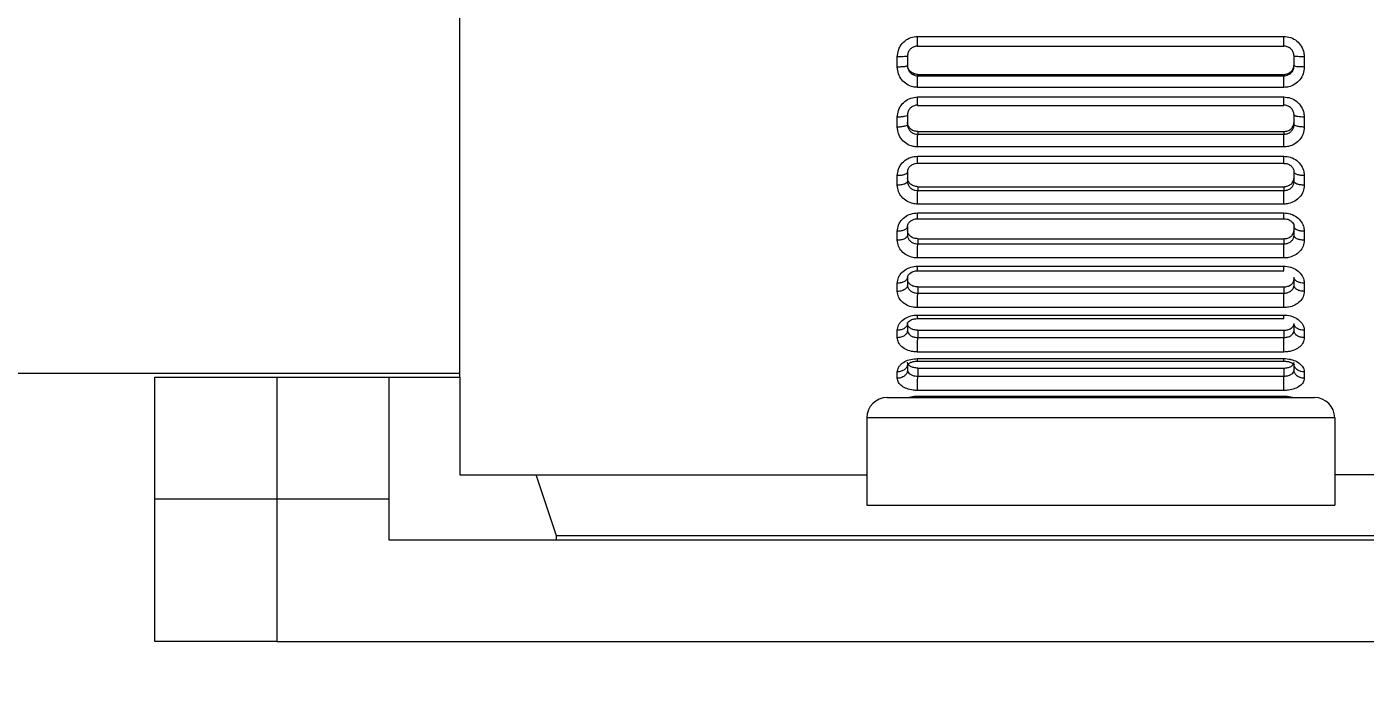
# Model space of a CAD drawing. Header units: inches. Extents: x 0 to 62.3, y -13.8 to 22.4.
# Drawn here: x 4.071 to 6.636, y 6.536 to 7.827 of the extents above; entities that cross this region are included whole.
import ezdxf

# ---------------------------------------------------------------- set-up
doc = ezdxf.new("R2010")
doc.units = ezdxf.units.IN
doc.header["$MEASUREMENT"] = 0
doc.layers.add('Dim', color=1, linetype='Continuous')
doc.styles.get("Standard").update_dxf_attribs({"font": 'Arial.ttf'})
doc.dimstyles.new('Big 1IN', dxfattribs={"dimtxt": 1, "dimasz": 1, "dimexe": 0.18, "dimexo": 0.0625, "dimgap": 0.09, "dimtad": 0, "dimtih": 1, "dimtoh": 1, "dimdec": 5, "dimzin": 0, "dimdsep": 46, "dimlunit": 4, "dimtxsty": 'Standard', "dimcen": 0.5, "dimadec": 0, "dimazin": 0, "dimtfac": 1, "dimtdec": 5, "dimtofl": 0, "dimtmove": 0, "dimatfit": 3, "dimfxl": 1, "dimtolj": 1, "dimtzin": 0, "dimarcsym": 0})

# ---------------------------------------------------------------- blocks, each defined once
blk = doc.blocks.new('*D28')
at = {"layer": 'Defpoints', "color": 0, "transparency": 16777216}
for p in [(0.0438, 7.6292), (47.4086, 7.6292), (47.4086, 4.426)]:
    blk.add_point(p, dxfattribs=at)
at = {"layer": 'Dim', "color": 0, "lineweight": -2, "transparency": 16777216}
for p, q in [((0.0438, 7.5667), (0.0438, 4.246)), ((47.4086, 7.5667), (47.4086, 4.246)), ((1.0438, 4.426), (19.4616, 4.426)), ((46.4086, 4.426), (27.9908, 4.426))]:
    blk.add_line(p, q, dxfattribs=at)
at = {"layer": 'Dim', "color": 0, "transparency": 16777216}
for points in [[(1.0438, 4.5927), (1.0438, 4.2594), (0.0438, 4.426)], [(46.4086, 4.5927), (46.4086, 4.2594), (47.4086, 4.426)]]:
    blk.add_solid(points, dxfattribs=at)
at = {"layer": 'Dim', "color": 0, "transparency": 16777216, "char_height": 1, "attachment_point": 5}
for s, insert in [('\\A1;3\'-11{\\H1x;\\S3/8;}"', (23.7262, 5.6991)), ('\\A1;[1203.06 mm]', (23.7262, 3.6996))]:
    blk.add_mtext(s, dxfattribs=dict(at, insert=insert))

msp = doc.modelspace()

# ---------------------------------------------------------------- linework, layer by layer
at = {"color": 7, "linetype": 'Continuous', "lineweight": 15}
for p, q in [((4.901058, 7.155504), (4.901058, 7.845517)), ((5.778103, 7.808717), (6.479901, 7.808717)), ((5.778005, 7.790043), (6.479999, 7.790043)), ((5.739209, 7.74991), (5.739209, 7.769374)), ((5.758701, 7.771066), (5.758701, 7.752099)), ((6.499393, 7.752099), (6.499393, 7.771066)), ((6.518885, 7.769491), (6.518885, 7.749976)), ((5.778193, 7.735732), (5.778193, 7.733208)), ((5.778193, 7.735732), (6.479901, 7.735732)), ((5.778193, 7.733208), (6.479901, 7.733208)), ((6.479901, 7.735732), (6.479901, 7.733208)), ((6.480027, 7.710892), (5.778067, 7.710892)), ((5.778005, 7.676449), (6.479999, 7.676449)), ((5.778103, 7.692542), (6.479901, 7.692542)), ((5.739209, 7.634848), (5.739209, 7.653885)), ((5.758701, 7.658143), (5.758701, 7.639593)), ((6.499393, 7.639593), (6.499393, 7.658143)), ((6.518885, 7.654), (6.518885, 7.634913)), ((5.778193, 7.626243), (5.778193, 7.621202)), ((5.778193, 7.626243), (6.479901, 7.626243)), ((5.778193, 7.621202), (6.479901, 7.621202)), ((6.479901, 7.626243), (6.479901, 7.621202)), ((6.480027, 7.596863), (5.778067, 7.596863)), ((5.778103, 7.579081), (6.479901, 7.579081)), ((5.739209, 7.523526), (5.739209, 7.541798)), ((5.758701, 7.548547), (5.758701, 7.530742)), ((5.778005, 7.56551), (6.479999, 7.56551)), ((6.499393, 7.530742), (6.499393, 7.548547)), ((6.518885, 7.541908), (6.518885, 7.523588)), ((5.778193, 7.520648), (5.778193, 7.513178)), ((5.778193, 7.520648), (6.479901, 7.520648)), ((6.479901, 7.520648), (6.479901, 7.513178)), ((5.778193, 7.513178), (6.479901, 7.513178)), ((6.480027, 7.487249), (5.778067, 7.487249)), ((5.778103, 7.470351), (6.479901, 7.470351)), ((5.758701, 7.444222), (5.758701, 7.427479)), ((5.778005, 7.459196), (6.479999, 7.459196)), ((6.499393, 7.427479), (6.499393, 7.444222)), ((5.739209, 7.41792), (5.739209, 7.435102)), ((5.778193, 7.420819), (5.778193, 7.411054)), ((5.778193, 7.420819), (6.479901, 7.420819)), ((6.479901, 7.420819), (6.479901, 7.411054)), ((6.518885, 7.435206), (6.518885, 7.417978)), ((5.778193, 7.411054), (6.479901, 7.411054)), ((6.480027, 7.383994), (5.778067, 7.383994)), ((5.778103, 7.36828), (6.479901, 7.36828)), ((5.739209, 7.319904), (5.739209, 7.335691)), ((5.758701, 7.347021), (5.758701, 7.331636)), ((5.778005, 7.359393), (6.479999, 7.359393)), ((6.499393, 7.331636), (6.499393, 7.347021)), ((6.518885, 7.335787), (6.518885, 7.319957)), ((5.778193, 7.328529), (6.479901, 7.328529)), ((5.778193, 7.328529), (5.778193, 7.316642)), ((5.778193, 7.316642), (6.479901, 7.316642)), ((6.479901, 7.328529), (6.479901, 7.316642)), ((6.480027, 7.288932), (5.778067, 7.288932)), ((5.758701, 7.258668), (5.758701, 7.244916)), ((5.778005, 7.267874), (6.479999, 7.267874)), ((5.778103, 7.27468), (6.479901, 7.27468)), ((6.499393, 7.244916), (6.499393, 7.258668)), ((5.739209, 7.231219), (5.739209, 7.245331)), ((5.778193, 7.245416), (6.479901, 7.245416)), ((5.778193, 7.245416), (5.778193, 7.231619)), ((6.479901, 7.245416), (6.479901, 7.231619)), ((6.518885, 7.245417), (6.518885, 7.231266)), ((5.778193, 7.231619), (6.479901, 7.231619)), ((5.778005, 7.186262), (6.479999, 7.186262)), ((6.480027, 7.20375), (5.778067, 7.20375)), ((5.778103, 7.191214), (6.479901, 7.191214)), ((2.197478, 7.1633), (4.901058, 7.1633)), ((5.739209, 7.153438), (5.739209, 7.165625)), ((5.758701, 7.180734), (5.758701, 7.168857)), ((5.778193, 7.172956), (6.479901, 7.172956)), ((5.778193, 7.172956), (5.778193, 7.157493)), ((5.778193, 7.157493), (6.479901, 7.157493)), ((6.479901, 7.172956), (6.479901, 7.157493)), ((6.499393, 7.168857), (6.499393, 7.180734)), ((6.518885, 7.165699), (6.518885, 7.153479)), ((4.316301, 7.15532), (4.550204, 7.15532)), ((4.316301, 6.921601), (4.316301, 7.15532)), ((4.472237, 7.155504), (4.901058, 7.155504)), ((4.472237, 7.155504), (4.472237, 7.15532)), ((4.550204, 7.15532), (4.550204, 6.921601)), ((4.550204, 7.15532), (4.764615, 7.15532)), ((4.764615, 7.15532), (4.764615, 6.921601)), ((4.901058, 7.155504), (4.901058, 6.968382)), ((5.719717, 7.11652), (6.538377, 7.11652)), ((6.480027, 7.12996), (5.778067, 7.12996)), ((5.778103, 7.119363), (6.479901, 7.119363)), ((6.57736, 7.077536), (5.680734, 7.077536)), ((5.680734, 7.077536), (5.680734, 6.909906)), ((6.57736, 7.077536), (6.57736, 6.909906)), ((4.901058, 6.968382), (5.047247, 6.968382)), ((5.086231, 6.85143), (5.047247, 6.968382)), ((5.047247, 6.968382), (5.680734, 6.968382)), ((7.210847, 6.968382), (6.57736, 6.968382)), ((4.550204, 6.921601), (4.316301, 6.921601)), ((4.316301, 6.648715), (4.316301, 6.921601)), ((4.764615, 6.921601), (4.550204, 6.921601)), ((4.550204, 6.921601), (4.550204, 6.648715)), ((4.764615, 6.921601), (4.764615, 6.843634)), ((5.680734, 6.909906), (6.57736, 6.909906)), ((5.086231, 6.843634), (5.086231, 6.85143)), ((7.171863, 6.85143), (5.086231, 6.85143)), ((4.764615, 6.843634), (7.493479, 6.843634)), ((4.550204, 6.648715), (4.316301, 6.648715)), ((4.550204, 6.648715), (7.70789, 6.648715))]:
    msp.add_line(p, q, dxfattribs=at)
at = {"color": 7, "linetype": 'Continuous', "lineweight": 15, "flags": 128}
msp.add_lwpolyline([(5.758701, 7.346972), (5.758701, 7.346973), (5.758701, 7.346973), (5.759873, 7.350832), (5.762909, 7.354312), (5.767573, 7.357182), (5.773942, 7.35905), (5.778193, 7.359189)], dxfattribs=at)
at = {"color": 7, "linetype": 'Continuous', "lineweight": 15}
for centre, start, end in [((5.719717, 7.077536), 90, 180), ((6.538377, 7.077536), 0, 90)]:
    msp.add_arc(centre, 0.038984, start, end, dxfattribs=at)
for points, knots in [([(5.739209, 7.769374), (5.739644, 7.773853), (5.740335, 7.780961), (5.745385, 7.791446), (5.752947, 7.800313), (5.764737, 7.807323), (5.773656, 7.808253), (5.778103, 7.808717)], [0, 0, 0, 0, 0.2190763, 0.34774758, 0.56477412, 0.78296433, 1, 1, 1, 1]), ([(5.778193, 7.790084), (5.778192, 7.790141), (5.77819, 7.790266), (5.778175, 7.79291), (5.778158, 7.796341), (5.778143, 7.79982), (5.778124, 7.804018), (5.77811, 7.807122), (5.778103, 7.808717)], [0, 0, 0, 0, 0.19898271, 0.43148347, 0.56093323, 0.69883988, 0.84519722, 1, 1, 1, 1]), ([(6.479901, 7.808718), (6.484296, 7.808328), (6.488786, 7.807931), (6.497174, 7.804923), (6.505156, 7.800361), (6.51388, 7.790079), (6.518259, 7.779175), (6.518713, 7.772138), (6.518884, 7.769491)], [0, 0, 0, 0, 0.21403305, 0.21863582, 0.43690905, 0.65401907, 0.8698699, 1, 1, 1, 1]), ([(6.479901, 7.790084), (6.479901, 7.790218), (6.479901, 7.790485), (6.479901, 7.794687), (6.479901, 7.800989), (6.479901, 7.806141), (6.479901, 7.808717)], [0, 0, 0, 0, 0.24999915, 0.50000143, 0.75000161, 1, 1, 1, 1]), ([(5.778193, 7.790084), (5.778192, 7.790084), (5.775939, 7.790084), (5.771434, 7.7893), (5.765533, 7.786013), (5.761163, 7.781032), (5.75906, 7.775753), (5.758721, 7.772351), (5.758701, 7.771067), (5.758701, 7.771066)], [0, 0, 0, 0, 0.0000771, 0.22430445, 0.44504126, 0.66032129, 0.87189745, 0.99992274, 1, 1, 1, 1]), ([(6.499393, 7.771066), (6.499393, 7.771067), (6.499393, 7.772351), (6.499018, 7.775753), (6.496936, 7.781032), (6.49256, 7.786013), (6.48666, 7.7893), (6.482155, 7.790084), (6.479902, 7.790084), (6.479901, 7.790084)], [0, 0, 0, 0, 0.00007725, 0.12810261, 0.33967822, 0.55495895, 0.77569565, 0.9999223, 1, 1, 1, 1]), ([(5.758701, 7.771066), (5.758408, 7.770844), (5.757822, 7.770401), (5.753315, 7.769842), (5.746872, 7.76945), (5.741763, 7.769399), (5.739209, 7.769374)], [0, 0, 0, 0, 0.24999989, 0.49999996, 0.74999968, 1, 1, 1, 1]), ([(5.758701, 7.752099), (5.75852, 7.75188), (5.758127, 7.751402), (5.755267, 7.750833), (5.751705, 7.750423), (5.748148, 7.750157), (5.743902, 7.749962), (5.740804, 7.749928), (5.739209, 7.74991)], [0, 0, 0, 0, 0.19633384, 0.42796499, 0.55762927, 0.6961928, 0.84365234, 1, 1, 1, 1]), ([(5.778067, 7.710892), (5.775132, 7.711104), (5.767845, 7.71163), (5.75691, 7.716369), (5.74714, 7.725175), (5.740514, 7.7368), (5.739645, 7.745534), (5.739209, 7.74991)], [0, 0, 0, 0, 0.14391715, 0.3573037, 0.57030018, 0.78465667, 1, 1, 1, 1]), ([(5.778193, 7.735732), (5.775648, 7.736007), (5.770587, 7.736553), (5.764095, 7.740784), (5.760467, 7.745908), (5.758921, 7.750576), (5.758775, 7.753005), (5.758701, 7.754222)], [0, 0, 0, 0, 0.25489625, 0.50676903, 0.75429868, 0.87683574, 1, 1, 1, 1]), ([(5.758701, 7.752099), (5.758701, 7.752098), (5.758701, 7.750002), (5.759446, 7.745765), (5.762605, 7.740164), (5.76751, 7.73586), (5.772996, 7.733643), (5.776689, 7.733208), (5.778192, 7.733208), (5.778193, 7.733208)], [0, 0, 0, 0, 0.00007769, 0.21032267, 0.42076593, 0.63316986, 0.85039684, 0.99992291, 1, 1, 1, 1]), ([(6.479901, 7.735732), (6.482446, 7.736007), (6.487507, 7.736553), (6.493998, 7.740784), (6.497627, 7.745908), (6.499172, 7.750576), (6.499319, 7.753005), (6.499393, 7.754222)], [0, 0, 0, 0, 0.25489683, 0.50676907, 0.7542987, 0.87683575, 1, 1, 1, 1]), ([(6.479901, 7.733208), (6.479902, 7.733208), (6.481405, 7.733208), (6.485098, 7.733643), (6.490584, 7.73586), (6.495489, 7.740164), (6.498648, 7.745765), (6.499393, 7.750002), (6.499393, 7.752098), (6.499393, 7.752099)], [0, 0, 0, 0, 0.00007769, 0.14960366, 0.36683106, 0.57923396, 0.78967767, 0.99992231, 1, 1, 1, 1]), ([(6.518885, 7.749976), (6.518444, 7.745531), (6.517574, 7.736772), (6.51092, 7.725145), (6.501184, 7.716368), (6.490249, 7.71163), (6.482962, 7.711104), (6.480027, 7.710892)], [0, 0, 0, 0, 0.21841289, 0.43030866, 0.64307737, 0.85623645, 1, 1, 1, 1]), ([(6.518885, 7.769491), (6.516803, 7.769507), (6.51233, 7.769539), (6.507157, 7.769779), (6.503558, 7.770071), (6.501296, 7.770358), (6.499708, 7.770696), (6.499499, 7.770941), (6.499393, 7.771066)], [0, 0, 0, 0, 0.20391181, 0.4380685, 0.56710478, 0.70377781, 0.84807584, 1, 1, 1, 1]), ([(6.518885, 7.749976), (6.516309, 7.750016), (6.511172, 7.750095), (6.504727, 7.750596), (6.500259, 7.751292), (6.499681, 7.751831), (6.499393, 7.752099)], [0, 0, 0, 0, 0.25208029, 0.50277409, 0.75207951, 1, 1, 1, 1]), ([(5.778067, 7.710892), (5.778076, 7.712241), (5.778094, 7.715029), (5.778125, 7.720161), (5.778154, 7.724903), (5.778174, 7.728591), (5.778189, 7.731685), (5.778191, 7.732604), (5.778193, 7.733208)], [0, 0, 0, 0, 0.13079205, 0.27044868, 0.50008153, 0.63029992, 0.75721778, 1, 1, 1, 1]), ([(6.480027, 7.710892), (6.480026, 7.713113), (6.480023, 7.717646), (6.480002, 7.723208), (6.479979, 7.727237), (6.479957, 7.730024), (6.479931, 7.732252), (6.479911, 7.732882), (6.479901, 7.733208)], [0, 0, 0, 0, 0.21352978, 0.43592557, 0.56226473, 0.69839545, 0.84431023, 1, 1, 1, 1]), ([(5.739209, 7.653885), (5.739644, 7.658274), (5.740335, 7.665242), (5.745385, 7.675541), (5.752947, 7.684262), (5.764737, 7.691167), (5.773656, 7.692084), (5.778103, 7.692541)], [0, 0, 0, 0, 0.21907574, 0.34774823, 0.56477474, 0.78296434, 1, 1, 1, 1]), ([(5.778193, 7.67683), (5.778192, 7.67683), (5.775939, 7.67683), (5.771434, 7.676057), (5.765533, 7.67282), (5.761163, 7.66792), (5.75906, 7.662737), (5.758721, 7.659401), (5.758701, 7.658144), (5.758701, 7.658143)], [0, 0, 0, 0, 0.0000771, 0.22430415, 0.44504103, 0.66031933, 0.87189779, 0.99992107, 1, 1, 1, 1]), ([(5.778193, 7.67683), (5.778192, 7.676612), (5.77819, 7.676139), (5.778175, 7.678044), (5.778158, 7.680929), (5.778143, 7.684042), (5.778124, 7.687955), (5.77811, 7.690984), (5.778103, 7.692541)], [0, 0, 0, 0, 0.19898139, 0.43148283, 0.56093299, 0.69883928, 0.84519831, 1, 1, 1, 1]), ([(6.479901, 7.692542), (6.484296, 7.692158), (6.488786, 7.691767), (6.497174, 7.688802), (6.505156, 7.68431), (6.51388, 7.674196), (6.518259, 7.66349), (6.518713, 7.656594), (6.518884, 7.654)], [0, 0, 0, 0, 0.21403297, 0.21863584, 0.43690843, 0.65401838, 0.86986965, 1, 1, 1, 1]), ([(6.479901, 7.67683), (6.479901, 7.676616), (6.479901, 7.676188), (6.479901, 7.679451), (6.479901, 7.685045), (6.479901, 7.690043), (6.479901, 7.692542)], [0, 0, 0, 0, 0.24999827, 0.49999919, 0.74999834, 1, 1, 1, 1]), ([(6.499393, 7.658143), (6.499393, 7.658144), (6.499393, 7.659401), (6.499018, 7.662737), (6.496936, 7.66792), (6.49256, 7.67282), (6.48666, 7.676057), (6.482155, 7.67683), (6.479902, 7.67683), (6.479901, 7.67683)], [0, 0, 0, 0, 0.00007892, 0.12810227, 0.33968018, 0.55495917, 0.77569595, 0.9999223, 1, 1, 1, 1]), ([(5.758701, 7.658143), (5.758408, 7.657585), (5.757822, 7.656469), (5.753315, 7.655062), (5.746872, 7.654077), (5.741763, 7.653949), (5.739209, 7.653885)], [0, 0, 0, 0, 0.24999956, 0.4999996, 0.74999945, 1, 1, 1, 1]), ([(5.778193, 7.626243), (5.775648, 7.626511), (5.770587, 7.627043), (5.764095, 7.631163), (5.760467, 7.636158), (5.758921, 7.640712), (5.758775, 7.643084), (5.758701, 7.644273)], [0, 0, 0, 0, 0.25489604, 0.50676822, 0.75429869, 0.87683469, 1, 1, 1, 1]), ([(6.479901, 7.626243), (6.482446, 7.626511), (6.487507, 7.627043), (6.493998, 7.631163), (6.497627, 7.636158), (6.499172, 7.640712), (6.499319, 7.643084), (6.499393, 7.644273)], [0, 0, 0, 0, 0.25489662, 0.50676826, 0.75429871, 0.8768347, 1, 1, 1, 1]), ([(6.518885, 7.654), (6.516803, 7.654041), (6.51233, 7.654129), (6.507157, 7.654762), (6.503558, 7.655531), (6.501296, 7.656284), (6.499708, 7.657171), (6.499499, 7.657814), (6.499393, 7.658143)], [0, 0, 0, 0, 0.20391141, 0.4380687, 0.56710527, 0.70377567, 0.8480762, 1, 1, 1, 1]), ([(5.758701, 7.639593), (5.75852, 7.639111), (5.758127, 7.63806), (5.755267, 7.636819), (5.751705, 7.63593), (5.748148, 7.635356), (5.743902, 7.634943), (5.740804, 7.634881), (5.739209, 7.634848)], [0, 0, 0, 0, 0.19633335, 0.42796485, 0.55762898, 0.69619292, 0.84365268, 1, 1, 1, 1]), ([(5.778067, 7.596864), (5.775132, 7.597069), (5.767845, 7.597579), (5.75691, 7.602179), (5.74714, 7.610738), (5.740514, 7.622054), (5.739645, 7.630577), (5.739209, 7.634848)], [0, 0, 0, 0, 0.14391703, 0.35730354, 0.57030009, 0.78465702, 1, 1, 1, 1]), ([(5.758701, 7.639593), (5.758701, 7.639592), (5.758701, 7.637546), (5.759446, 7.633411), (5.762605, 7.62796), (5.76751, 7.623777), (5.772996, 7.621624), (5.776689, 7.621202), (5.778192, 7.621202), (5.778193, 7.621202)], [0, 0, 0, 0, 0.00007713, 0.2103231, 0.42076576, 0.63316974, 0.8503969, 0.99992291, 1, 1, 1, 1]), ([(5.778067, 7.596864), (5.778076, 7.598258), (5.778093, 7.600867), (5.778125, 7.60606), (5.778153, 7.611028), (5.778174, 7.61524), (5.778189, 7.618867), (5.778191, 7.620276), (5.778193, 7.621202)], [0, 0, 0, 0, 0.13802615, 0.25833253, 0.50000481, 0.63024396, 0.75718231, 1, 1, 1, 1]), ([(6.479901, 7.621202), (6.479902, 7.621202), (6.481405, 7.621202), (6.485098, 7.621624), (6.490584, 7.623777), (6.495489, 7.62796), (6.498648, 7.633411), (6.499393, 7.637546), (6.499393, 7.639592), (6.499393, 7.639593)], [0, 0, 0, 0, 0.00007769, 0.14960361, 0.36683119, 0.57923413, 0.78967724, 0.99992287, 1, 1, 1, 1]), ([(6.480027, 7.596863), (6.480026, 7.599232), (6.480024, 7.60377), (6.480001, 7.609564), (6.479979, 7.613784), (6.479957, 7.616913), (6.479931, 7.619636), (6.479911, 7.620667), (6.479901, 7.621202)], [0, 0, 0, 0, 0.23079203, 0.44207574, 0.5648374, 0.69875508, 0.84381201, 1, 1, 1, 1]), ([(6.518885, 7.634913), (6.518444, 7.630574), (6.517574, 7.622027), (6.51092, 7.610709), (6.501184, 7.602179), (6.490249, 7.597579), (6.482962, 7.597069), (6.480027, 7.596864)], [0, 0, 0, 0, 0.21841333, 0.43030896, 0.64307767, 0.85623662, 1, 1, 1, 1]), ([(6.518885, 7.634913), (6.516309, 7.634991), (6.511172, 7.635148), (6.504727, 7.636245), (6.500259, 7.637786), (6.499681, 7.638992), (6.499393, 7.639593)], [0, 0, 0, 0, 0.25207993, 0.50277341, 0.75207865, 1, 1, 1, 1]), ([(5.739209, 7.541798), (5.739644, 7.54602), (5.740335, 7.552723), (5.745385, 7.562653), (5.752947, 7.571073), (5.764737, 7.577751), (5.773656, 7.578638), (5.778103, 7.579081)], [0, 0, 0, 0, 0.21907566, 0.34774767, 0.5647744, 0.78296444, 1, 1, 1, 1]), ([(5.778188, 7.565518), (5.778183, 7.565737), (5.778175, 7.566078), (5.778158, 7.568456), (5.778143, 7.571125), (5.778124, 7.57469), (5.77811, 7.57759), (5.778103, 7.579081)], [0, 0, 0, 0, 0.28924829, 0.45108552, 0.62349473, 0.80646819, 1, 1, 1, 1]), ([(6.479901, 7.579081), (6.484296, 7.57871), (6.488786, 7.578331), (6.497174, 7.575464), (6.505156, 7.57112), (6.51388, 7.561354), (6.518259, 7.551035), (6.518713, 7.544403), (6.518884, 7.541908)], [0, 0, 0, 0, 0.21403298, 0.21863601, 0.43690897, 0.65401907, 0.86986923, 1, 1, 1, 1]), ([(6.479901, 7.565724), (6.479901, 7.565656), (6.479901, 7.565184), (6.479901, 7.567304), (6.479901, 7.571915), (6.479901, 7.576692), (6.479901, 7.579081)], [0, 0, 0, 0, 0.05273033, 0.3684875, 0.68424299, 1, 1, 1, 1]), ([(5.758701, 7.548547), (5.758408, 7.547662), (5.757822, 7.545894), (5.753315, 7.543663), (5.746872, 7.542102), (5.741763, 7.541899), (5.739209, 7.541798)], [0, 0, 0, 0, 0.24999989, 0.50000102, 0.74999951, 1, 1, 1, 1]), ([(5.759056, 7.548101), (5.759032, 7.549612), (5.758971, 7.553429), (5.76171, 7.557988), (5.766644, 7.562655), (5.774779, 7.565929), (5.781265, 7.565689), (5.785259, 7.565541)], [0, 0, 0, 0, 0.12820371, 0.32403255, 0.50382252, 0.69444862, 1, 1, 1, 1]), ([(6.479864, 7.565072), (6.481746, 7.565106), (6.486018, 7.565181), (6.491966, 7.562226), (6.496678, 7.557615), (6.499211, 7.552999), (6.499138, 7.549189), (6.499108, 7.547625)], [0, 0, 0, 0, 0.17308999, 0.39291005, 0.61293086, 0.84116944, 1, 1, 1, 1]), ([(6.518885, 7.541908), (6.516803, 7.541974), (6.51233, 7.542115), (6.507157, 7.543131), (6.503558, 7.544363), (6.501296, 7.545569), (6.499708, 7.54699), (6.499499, 7.548019), (6.499393, 7.548547)], [0, 0, 0, 0, 0.20391164, 0.43806799, 0.5671044, 0.70377484, 0.84807503, 1, 1, 1, 1]), ([(5.758701, 7.530742), (5.75852, 7.530005), (5.758127, 7.5284), (5.755267, 7.52651), (5.751705, 7.525157), (5.748148, 7.524286), (5.743902, 7.523663), (5.740804, 7.523573), (5.739209, 7.523526)], [0, 0, 0, 0, 0.19633491, 0.42796585, 0.55762881, 0.69619302, 0.8436525, 1, 1, 1, 1]), ([(5.778067, 7.487249), (5.775132, 7.487445), (5.767845, 7.48793), (5.75691, 7.492309), (5.74714, 7.500469), (5.740514, 7.511274), (5.739645, 7.519436), (5.739209, 7.523526)], [0, 0, 0, 0, 0.14391698, 0.35730378, 0.57030033, 0.78465623, 1, 1, 1, 1]), ([(5.778193, 7.520648), (5.775648, 7.520903), (5.770587, 7.521411), (5.764095, 7.525348), (5.760467, 7.530125), (5.758921, 7.534485), (5.758775, 7.536757), (5.758701, 7.537896)], [0, 0, 0, 0, 0.25489613, 0.50676737, 0.75429944, 0.87683477, 1, 1, 1, 1]), ([(5.758701, 7.530742), (5.758701, 7.530741), (5.758701, 7.528779), (5.759446, 7.524824), (5.762605, 7.519617), (5.76751, 7.51563), (5.772996, 7.513581), (5.776689, 7.513178), (5.778192, 7.513178), (5.778193, 7.513178)], [0, 0, 0, 0, 0.00007784, 0.21032203, 0.42076502, 0.63316922, 0.8503965, 0.99992291, 1, 1, 1, 1]), ([(6.479901, 7.520648), (6.482446, 7.520903), (6.487507, 7.521411), (6.493999, 7.525348), (6.497627, 7.530125), (6.499172, 7.534485), (6.499319, 7.536757), (6.499393, 7.537896)], [0, 0, 0, 0, 0.25489671, 0.50676741, 0.75429946, 0.87683478, 1, 1, 1, 1]), ([(6.479901, 7.513178), (6.479902, 7.513178), (6.481405, 7.513178), (6.485098, 7.513581), (6.490584, 7.51563), (6.495489, 7.519617), (6.498648, 7.524824), (6.499393, 7.528779), (6.499393, 7.530741), (6.499393, 7.530742)], [0, 0, 0, 0, 0.00007769, 0.149604, 0.3668317, 0.57923487, 0.78967831, 0.99992216, 1, 1, 1, 1]), ([(6.518885, 7.523588), (6.518444, 7.519433), (6.517574, 7.511248), (6.51092, 7.500441), (6.501184, 7.492309), (6.490249, 7.48793), (6.482962, 7.487445), (6.480027, 7.487249)], [0, 0, 0, 0, 0.21841248, 0.43030785, 0.64307687, 0.85623645, 1, 1, 1, 1]), ([(6.518885, 7.523588), (6.516309, 7.523704), (6.511172, 7.523936), (6.504727, 7.52561), (6.500259, 7.527968), (6.499681, 7.529819), (6.499393, 7.530742)], [0, 0, 0, 0, 0.25207969, 0.50277337, 0.75207997, 1, 1, 1, 1]), ([(5.778067, 7.487249), (5.778077, 7.488678), (5.778094, 7.491156), (5.778126, 7.496323), (5.778153, 7.501374), (5.778174, 7.505977), (5.778189, 7.510071), (5.778191, 7.511947), (5.778193, 7.513178)], [0, 0, 0, 0, 0.14695474, 0.25493379, 0.49997045, 0.6302179, 0.75716467, 1, 1, 1, 1]), ([(6.480027, 7.487249), (6.480026, 7.489732), (6.480023, 7.494228), (6.479996, 7.501546), (6.479964, 7.50704), (6.479931, 7.511034), (6.479911, 7.512443), (6.479901, 7.513178)], [0, 0, 0, 0, 0.24939103, 0.45139533, 0.69954037, 0.84339234, 1, 1, 1, 1]), ([(5.739209, 7.435102), (5.739644, 7.439082), (5.740335, 7.445401), (5.745385, 7.454786), (5.752947, 7.462757), (5.764737, 7.469088), (5.773656, 7.46993), (5.778103, 7.47035)], [0, 0, 0, 0, 0.21907608, 0.34774819, 0.56477452, 0.78296456, 1, 1, 1, 1]), ([(5.778181, 7.459513), (5.778178, 7.459469), (5.778172, 7.459385), (5.778158, 7.460903), (5.778143, 7.463079), (5.778124, 7.466233), (5.77811, 7.468953), (5.778103, 7.47035)], [0, 0, 0, 0, 0.20157844, 0.38337729, 0.57705272, 0.7825985, 1, 1, 1, 1]), ([(6.479901, 7.470351), (6.484296, 7.469998), (6.488786, 7.469638), (6.497174, 7.46692), (6.505156, 7.462801), (6.51388, 7.453557), (6.518259, 7.443808), (6.518713, 7.437557), (6.518884, 7.435206)], [0, 0, 0, 0, 0.21403319, 0.21863597, 0.43690905, 0.65401888, 0.86986959, 1, 1, 1, 1]), ([(6.479901, 7.459407), (6.479901, 7.459534), (6.479901, 7.459813), (6.479901, 7.46377), (6.479901, 7.468157), (6.479901, 7.470351)], [0, 0, 0, 0, 0.29447823, 0.64723839, 1, 1, 1, 1]), ([(5.758701, 7.444222), (5.758408, 7.443027), (5.757822, 7.440637), (5.753315, 7.437622), (5.746872, 7.435513), (5.741763, 7.435239), (5.739209, 7.435102)], [0, 0, 0, 0, 0.25000006, 0.50000052, 0.75000008, 1, 1, 1, 1]), ([(5.758701, 7.444193), (5.758701, 7.444193), (5.758701, 7.444193), (5.758701, 7.446835), (5.759485, 7.448949), (5.763219, 7.454157), (5.768692, 7.457509), (5.774029, 7.459122), (5.777297, 7.459096), (5.778189, 7.459089)], [0, 0, 0, 0, 0.00001169, 0.00002435, 0.2823954, 0.50549144, 0.70768653, 0.92020511, 1, 1, 1, 1]), ([(6.479875, 7.45877), (6.48184, 7.458801), (6.486165, 7.458871), (6.492029, 7.456132), (6.496633, 7.45223), (6.49871, 7.448434), (6.499293, 7.445875), (6.499391, 7.444684), (6.499391, 7.444253), (6.499393, 7.444205), (6.499393, 7.444194), (6.499393, 7.444194), (6.499393, 7.444194)], [0, 0, 0, 0, 0.17320262, 0.38139608, 0.589558, 0.80949312, 0.93125716, 0.99189765, 0.9982761, 0.99993734, 0.9999873, 1, 1, 1, 1]), ([(6.518885, 7.435206), (6.516803, 7.435295), (6.51233, 7.435488), (6.507157, 7.436867), (6.503558, 7.438541), (6.501296, 7.440179), (6.499708, 7.442108), (6.499499, 7.443505), (6.499393, 7.444222)], [0, 0, 0, 0, 0.20391143, 0.438068, 0.56710405, 0.70377681, 0.84807463, 1, 1, 1, 1]), ([(5.758701, 7.427479), (5.75852, 7.426501), (5.758127, 7.42437), (5.755267, 7.421863), (5.751705, 7.420071), (5.748148, 7.418919), (5.743902, 7.418096), (5.740804, 7.41798), (5.739209, 7.41792)], [0, 0, 0, 0, 0.19633329, 0.42796651, 0.557629, 0.69619398, 0.84365284, 1, 1, 1, 1]), ([(5.778067, 7.383994), (5.775132, 7.384176), (5.767845, 7.384629), (5.75691, 7.38871), (5.74714, 7.396325), (5.740514, 7.406428), (5.739645, 7.414083), (5.739209, 7.41792)], [0, 0, 0, 0, 0.14391695, 0.35730381, 0.57030041, 0.78465687, 1, 1, 1, 1]), ([(5.778193, 7.420819), (5.775648, 7.421058), (5.770587, 7.421533), (5.764095, 7.425216), (5.760467, 7.429691), (5.758921, 7.433778), (5.758775, 7.435911), (5.758701, 7.43698)], [0, 0, 0, 0, 0.25489606, 0.50676726, 0.75429655, 0.87683443, 1, 1, 1, 1]), ([(5.758701, 7.427479), (5.758701, 7.427478), (5.758701, 7.425615), (5.759446, 7.421938), (5.762605, 7.417057), (5.76751, 7.41334), (5.772996, 7.411429), (5.776689, 7.411054), (5.778192, 7.411054), (5.778193, 7.411054)], [0, 0, 0, 0, 0.00007652, 0.21032184, 0.42076498, 0.63316973, 0.85039674, 0.99992291, 1, 1, 1, 1]), ([(6.479901, 7.420819), (6.482446, 7.421058), (6.487507, 7.421533), (6.493998, 7.425216), (6.497627, 7.429691), (6.499172, 7.433778), (6.499319, 7.435911), (6.499393, 7.43698)], [0, 0, 0, 0, 0.25489664, 0.5067673, 0.75429657, 0.87683444, 1, 1, 1, 1]), ([(6.479901, 7.411054), (6.479902, 7.411054), (6.481405, 7.411054), (6.485098, 7.411429), (6.490584, 7.41334), (6.495489, 7.417057), (6.498648, 7.421938), (6.499393, 7.425615), (6.499393, 7.427478), (6.499393, 7.427479)], [0, 0, 0, 0, 0.00007769, 0.14960376, 0.36683119, 0.57923491, 0.7896785, 0.99992348, 1, 1, 1, 1]), ([(6.518885, 7.417978), (6.518444, 7.414081), (6.517574, 7.406404), (6.51092, 7.396299), (6.501184, 7.38871), (6.490249, 7.384629), (6.482962, 7.384176), (6.480027, 7.383994)], [0, 0, 0, 0, 0.21841353, 0.43030873, 0.64307745, 0.85623672, 1, 1, 1, 1]), ([(6.518885, 7.417978), (6.516309, 7.41813), (6.511172, 7.418432), (6.504727, 7.420653), (6.500259, 7.423787), (6.499681, 7.426251), (6.499393, 7.427479)], [0, 0, 0, 0, 0.25208002, 0.50277229, 0.75207878, 1, 1, 1, 1]), ([(5.778067, 7.383994), (5.778077, 7.385383), (5.778095, 7.387891), (5.778127, 7.392983), (5.778154, 7.398034), (5.778174, 7.402741), (5.778189, 7.40723), (5.778191, 7.409538), (5.778193, 7.411054)], [0, 0, 0, 0, 0.15136386, 0.27344231, 0.50008831, 0.6303067, 0.75722236, 1, 1, 1, 1]), ([(6.480027, 7.383994), (6.480026, 7.386335), (6.480023, 7.390715), (6.479996, 7.398167), (6.479964, 7.403983), (6.479931, 7.408381), (6.479911, 7.410134), (6.479901, 7.411054)], [0, 0, 0, 0, 0.24784687, 0.46351668, 0.70169793, 0.84347816, 1, 1, 1, 1]), ([(5.739209, 7.335691), (5.739644, 7.33936), (5.740335, 7.345182), (5.745385, 7.353855), (5.752947, 7.361235), (5.764737, 7.367108), (5.773656, 7.36789), (5.778103, 7.368279)], [0, 0, 0, 0, 0.21907599, 0.34774768, 0.56477435, 0.78296446, 1, 1, 1, 1]), ([(5.778176, 7.359659), (5.778174, 7.359568), (5.77817, 7.359292), (5.778158, 7.360191), (5.778143, 7.361817), (5.778124, 7.36451), (5.77811, 7.367), (5.778103, 7.368279)], [0, 0, 0, 0, 0.10011227, 0.3050167, 0.52330412, 0.75496985, 1, 1, 1, 1]), ([(6.479901, 7.36828), (6.484296, 7.367953), (6.488786, 7.367619), (6.497174, 7.365096), (6.505156, 7.361276), (6.51388, 7.352717), (6.518259, 7.343711), (6.518713, 7.337953), (6.518884, 7.335787)], [0, 0, 0, 0, 0.21403324, 0.21863613, 0.43690947, 0.65401983, 0.86987004, 1, 1, 1, 1]), ([(6.479901, 7.359779), (6.479901, 7.359692), (6.479901, 7.359452), (6.479901, 7.362341), (6.479901, 7.3663), (6.479901, 7.36828)], [0, 0, 0, 0, 0.21822708, 0.60911175, 1, 1, 1, 1]), ([(5.758701, 7.347021), (5.758408, 7.345536), (5.757822, 7.342567), (5.753315, 7.338822), (5.746872, 7.336202), (5.741763, 7.335861), (5.739209, 7.335691)], [0, 0, 0, 0, 0.24999938, 0.49999898, 0.74999922, 1, 1, 1, 1]), ([(5.778193, 7.328529), (5.775648, 7.328747), (5.770587, 7.329181), (5.764095, 7.332545), (5.760467, 7.336638), (5.758921, 7.340381), (5.758775, 7.342336), (5.758701, 7.343315)], [0, 0, 0, 0, 0.25489641, 0.5067683, 0.75429814, 0.87683446, 1, 1, 1, 1]), ([(6.479901, 7.328529), (6.482446, 7.328747), (6.487507, 7.329181), (6.493998, 7.332545), (6.497627, 7.336638), (6.499172, 7.340381), (6.499319, 7.342336), (6.499393, 7.343315)], [0, 0, 0, 0, 0.25489699, 0.50676834, 0.75429816, 0.87683448, 1, 1, 1, 1]), ([(6.518885, 7.335787), (6.516803, 7.335899), (6.51233, 7.336139), (6.507157, 7.337858), (6.503558, 7.339943), (6.501296, 7.341983), (6.499708, 7.344387), (6.499499, 7.346128), (6.499393, 7.347021)], [0, 0, 0, 0, 0.20391149, 0.43806909, 0.56710521, 0.70377684, 0.84807734, 1, 1, 1, 1]), ([(5.758701, 7.331636), (5.75852, 7.330435), (5.758127, 7.327815), (5.755267, 7.324737), (5.751705, 7.322537), (5.748148, 7.321125), (5.743902, 7.320116), (5.740804, 7.319976), (5.739209, 7.319904)], [0, 0, 0, 0, 0.19633484, 0.4279651, 0.55762843, 0.69619268, 0.84365269, 1, 1, 1, 1]), ([(5.778067, 7.288932), (5.775132, 7.289098), (5.767845, 7.289509), (5.75691, 7.293219), (5.74714, 7.300155), (5.740514, 7.309376), (5.739645, 7.316389), (5.739209, 7.319904)], [0, 0, 0, 0, 0.14391695, 0.35730362, 0.5702997, 0.78465621, 1, 1, 1, 1]), ([(5.758701, 7.331636), (5.758701, 7.331636), (5.758701, 7.329953), (5.759446, 7.326549), (5.762605, 7.322109), (5.76751, 7.31872), (5.772996, 7.316983), (5.776689, 7.316642), (5.778192, 7.316642), (5.778193, 7.316642)], [0, 0, 0, 0, 0.00007565, 0.21032227, 0.42076514, 0.6331698, 0.85039658, 0.99992291, 1, 1, 1, 1]), ([(5.778067, 7.288932), (5.778077, 7.290233), (5.778096, 7.292639), (5.778127, 7.297572), (5.778154, 7.302581), (5.778174, 7.307366), (5.778189, 7.31217), (5.778191, 7.314869), (5.778193, 7.316642)], [0, 0, 0, 0, 0.15384747, 0.28438425, 0.50014326, 0.63034671, 0.75724796, 1, 1, 1, 1]), ([(6.479901, 7.316642), (6.479902, 7.316642), (6.481405, 7.316642), (6.485098, 7.316983), (6.490584, 7.31872), (6.495489, 7.322109), (6.498648, 7.326549), (6.499393, 7.329953), (6.499393, 7.331636), (6.499393, 7.331636)], [0, 0, 0, 0, 0.00007769, 0.14960392, 0.36683112, 0.57923475, 0.78967807, 0.99992435, 1, 1, 1, 1]), ([(6.480027, 7.288932), (6.480025, 7.291084), (6.480022, 7.295295), (6.479996, 7.302796), (6.479963, 7.308848), (6.479931, 7.313506), (6.479911, 7.315557), (6.479901, 7.316642)], [0, 0, 0, 0, 0.24557555, 0.48038014, 0.70517546, 0.84396044, 1, 1, 1, 1]), ([(6.518885, 7.319957), (6.518444, 7.316387), (6.517574, 7.309354), (6.51092, 7.300131), (6.501184, 7.293219), (6.490249, 7.289509), (6.482962, 7.289098), (6.480027, 7.288932)], [0, 0, 0, 0, 0.21841268, 0.4303086, 0.64307712, 0.85623652, 1, 1, 1, 1]), ([(6.518885, 7.319957), (6.516309, 7.320142), (6.511172, 7.320509), (6.504727, 7.323238), (6.500259, 7.327093), (6.499681, 7.330125), (6.499393, 7.331636)], [0, 0, 0, 0, 0.2520799, 0.5027737, 0.75207933, 1, 1, 1, 1]), ([(5.739209, 7.245331), (5.739644, 7.248622), (5.740335, 7.253845), (5.745385, 7.261652), (5.752947, 7.268309), (5.764737, 7.27362), (5.773656, 7.274327), (5.778103, 7.27468)], [0, 0, 0, 0, 0.2190751, 0.34774766, 0.56477388, 0.78296417, 1, 1, 1, 1]), ([(5.758701, 7.258668), (5.758408, 7.256921), (5.757822, 7.253425), (5.753315, 7.249017), (5.746872, 7.245932), (5.741763, 7.245531), (5.739209, 7.245331)], [0, 0, 0, 0, 0.24999914, 0.49999948, 0.7499995, 1, 1, 1, 1]), ([(5.758701, 7.258594), (5.758701, 7.258594), (5.758701, 7.261247), (5.758656, 7.258801), (5.761257, 7.26283), (5.76572, 7.265427), (5.77158, 7.267513), (5.776043, 7.267687), (5.778181, 7.267771)], [0, 0, 0, 0, 0.00001606, 0.29332614, 0.48355246, 0.65419936, 0.83434897, 1, 1, 1, 1]), ([(5.778193, 7.245416), (5.775648, 7.24561), (5.770587, 7.245994), (5.764095, 7.24898), (5.760467, 7.252618), (5.758921, 7.25595), (5.758775, 7.257693), (5.758701, 7.258566)], [0, 0, 0, 0, 0.2548961, 0.5067681, 0.75429789, 0.87683461, 1, 1, 1, 1]), ([(5.778169, 7.267932), (5.778165, 7.267955), (5.778158, 7.268008), (5.778143, 7.269187), (5.778124, 7.271313), (5.77811, 7.273537), (5.778103, 7.27468)], [0, 0, 0, 0, 0.19670917, 0.4490122, 0.71678422, 1, 1, 1, 1]), ([(6.479901, 7.27468), (6.484296, 7.274384), (6.488785, 7.274082), (6.497174, 7.271801), (6.505156, 7.268346), (6.51388, 7.260625), (6.518259, 7.252523), (6.518713, 7.247359), (6.518884, 7.245417)], [0, 0, 0, 0, 0.21403322, 0.21863595, 0.43690913, 0.65401871, 0.8698698, 1, 1, 1, 1]), ([(6.479901, 7.268147), (6.479901, 7.268052), (6.479901, 7.267533), (6.479901, 7.269519), (6.479901, 7.27296), (6.479901, 7.27468)], [0, 0, 0, 0, 0.10110815, 0.55055434, 1, 1, 1, 1]), ([(6.479901, 7.245416), (6.482446, 7.24561), (6.487507, 7.245994), (6.493998, 7.24898), (6.497627, 7.252618), (6.499172, 7.25595), (6.499319, 7.257693), (6.499393, 7.258566)], [0, 0, 0, 0, 0.25489667, 0.50676815, 0.75429791, 0.87683463, 1, 1, 1, 1]), ([(6.518885, 7.245417), (6.516803, 7.245549), (6.51233, 7.245832), (6.507157, 7.247861), (6.503558, 7.250321), (6.501296, 7.252727), (6.499708, 7.255561), (6.499499, 7.257615), (6.499393, 7.258668)], [0, 0, 0, 0, 0.20391159, 0.43806858, 0.56710575, 0.70377603, 0.84807665, 1, 1, 1, 1]), ([(5.758701, 7.244916), (5.75852, 7.243512), (5.758127, 7.240451), (5.755267, 7.236856), (5.751705, 7.234287), (5.748148, 7.232639), (5.743902, 7.231463), (5.740804, 7.231302), (5.739209, 7.231219)], [0, 0, 0, 0, 0.19633425, 0.42796571, 0.55762905, 0.69619367, 0.84365254, 1, 1, 1, 1]), ([(5.758701, 7.244916), (5.758701, 7.244915), (5.758701, 7.243421), (5.759446, 7.240383), (5.762605, 7.236449), (5.76751, 7.233452), (5.772996, 7.23192), (5.776689, 7.231619), (5.778192, 7.231619), (5.778193, 7.231619)], [0, 0, 0, 0, 0.00007836, 0.21032321, 0.42076739, 0.63316968, 0.85039703, 0.99992291, 1, 1, 1, 1]), ([(6.479901, 7.231619), (6.479902, 7.231619), (6.481405, 7.231619), (6.485098, 7.23192), (6.490584, 7.233452), (6.495489, 7.236449), (6.498648, 7.240383), (6.499393, 7.243421), (6.499393, 7.244915), (6.499393, 7.244916)], [0, 0, 0, 0, 0.00007769, 0.14960348, 0.36683124, 0.5792325, 0.78967713, 0.99992164, 1, 1, 1, 1]), ([(6.518885, 7.231266), (6.516309, 7.23148), (6.511172, 7.231906), (6.504727, 7.235094), (6.500259, 7.239601), (6.499681, 7.243148), (6.499393, 7.244916)], [0, 0, 0, 0, 0.25208009, 0.50277351, 0.75207964, 1, 1, 1, 1]), ([(5.778067, 7.20375), (5.775132, 7.203896), (5.767845, 7.204259), (5.75691, 7.207532), (5.74714, 7.213665), (5.740514, 7.221842), (5.739645, 7.228088), (5.739209, 7.231219)], [0, 0, 0, 0, 0.143917, 0.3573037, 0.57029985, 0.7846566, 1, 1, 1, 1]), ([(5.778067, 7.20375), (5.778077, 7.204929), (5.778096, 7.207141), (5.778128, 7.211871), (5.778155, 7.216775), (5.778174, 7.221576), (5.778189, 7.226565), (5.778191, 7.229615), (5.778193, 7.231619)], [0, 0, 0, 0, 0.15529404, 0.29134396, 0.50482382, 0.62963494, 0.75665318, 1, 1, 1, 1]), ([(6.480027, 7.20375), (6.480026, 7.205671), (6.480023, 7.208597), (6.480008, 7.213558), (6.479989, 7.218367), (6.479961, 7.223316), (6.47993, 7.228101), (6.479911, 7.230392), (6.479901, 7.231619)], [0, 0, 0, 0, 0.24274257, 0.36963892, 0.4998376, 0.71083742, 0.84514493, 1, 1, 1, 1]), ([(6.518885, 7.231266), (6.518444, 7.228086), (6.517574, 7.221822), (6.51092, 7.213644), (6.501184, 7.207532), (6.490249, 7.204259), (6.482962, 7.203896), (6.480027, 7.20375)], [0, 0, 0, 0, 0.21841167, 0.43030836, 0.64307698, 0.85623645, 1, 1, 1, 1]), ([(5.739209, 7.165625), (5.739644, 7.168479), (5.740335, 7.173011), (5.745385, 7.179814), (5.752947, 7.18563), (5.764737, 7.190284), (5.773656, 7.190904), (5.778103, 7.191214)], [0, 0, 0, 0, 0.21907518, 0.347747, 0.56477426, 0.78296419, 1, 1, 1, 1]), ([(5.758671, 7.179998), (5.75862, 7.17983), (5.758478, 7.179365), (5.759962, 7.181291), (5.763893, 7.183566), (5.76978, 7.185589), (5.777265, 7.186422), (5.782485, 7.186332), (5.785233, 7.186284)], [0, 0, 0, 0, 0.09892217, 0.27318696, 0.43846319, 0.61008042, 0.79472923, 1, 1, 1, 1]), ([(5.778193, 7.172956), (5.775648, 7.173121), (5.770587, 7.17345), (5.764095, 7.176004), (5.760467, 7.179123), (5.758921, 7.181985), (5.758775, 7.183484), (5.758701, 7.184236)], [0, 0, 0, 0, 0.25489601, 0.50676874, 0.75429758, 0.87683542, 1, 1, 1, 1]), ([(5.77816, 7.186315), (5.77816, 7.186298), (5.778155, 7.18616), (5.778143, 7.186791), (5.778124, 7.188308), (5.77811, 7.190227), (5.778103, 7.191214)], [0, 0, 0, 0, 0.04275598, 0.34342254, 0.66250616, 1, 1, 1, 1]), ([(6.479886, 7.185913), (6.482259, 7.185933), (6.487054, 7.185972), (6.493102, 7.184019), (6.497316, 7.181829), (6.499444, 7.179823), (6.49953, 7.179606), (6.499572, 7.179497)], [0, 0, 0, 0, 0.21245911, 0.42914268, 0.62668897, 0.81404761, 1, 1, 1, 1]), ([(6.479901, 7.191214), (6.484296, 7.190955), (6.488786, 7.190691), (6.497174, 7.188688), (6.505156, 7.185663), (6.51388, 7.178916), (6.518259, 7.171861), (6.518713, 7.167383), (6.518884, 7.165699)], [0, 0, 0, 0, 0.2140329, 0.21863624, 0.4369089, 0.65401935, 0.86987006, 1, 1, 1, 1]), ([(6.479901, 7.186395), (6.479901, 7.186493), (6.479901, 7.186697), (6.479901, 7.189664), (6.479901, 7.191214)], [0, 0, 0, 0, 0.4772847, 1, 1, 1, 1]), ([(6.479901, 7.172956), (6.482446, 7.173121), (6.487507, 7.17345), (6.493998, 7.176004), (6.497627, 7.179123), (6.499172, 7.181985), (6.499319, 7.183484), (6.499393, 7.184236)], [0, 0, 0, 0, 0.25489659, 0.50676878, 0.7542976, 0.87683543, 1, 1, 1, 1]), ([(5.758701, 7.180734), (5.758408, 7.178754), (5.757822, 7.174794), (5.753315, 7.1698), (5.746872, 7.166306), (5.741763, 7.165852), (5.739209, 7.165625)], [0, 0, 0, 0, 0.25000017, 0.50000109, 0.75000007, 1, 1, 1, 1]), ([(5.758701, 7.168857), (5.75852, 7.167275), (5.758127, 7.163827), (5.755267, 7.159779), (5.751705, 7.156887), (5.748148, 7.155032), (5.743902, 7.15371), (5.740804, 7.15353), (5.739209, 7.153438)], [0, 0, 0, 0, 0.19633539, 0.42796753, 0.55763085, 0.69619361, 0.84365269, 1, 1, 1, 1]), ([(5.758701, 7.168857), (5.758701, 7.168857), (5.758701, 7.167537), (5.759446, 7.164978), (5.762605, 7.161596), (5.76751, 7.15905), (5.772996, 7.157748), (5.776689, 7.157493), (5.778192, 7.157493), (5.778193, 7.157493)], [0, 0, 0, 0, 0.00007713, 0.21032385, 0.42076665, 0.63317061, 0.85039671, 0.99992291, 1, 1, 1, 1]), ([(5.778067, 7.12996), (5.778077, 7.130989), (5.778097, 7.132938), (5.778129, 7.137522), (5.778162, 7.143498), (5.778188, 7.15099), (5.778191, 7.155267), (5.778193, 7.157493)], [0, 0, 0, 0, 0.15626872, 0.29626352, 0.52637031, 0.75353523, 1, 1, 1, 1]), ([(6.479901, 7.157493), (6.479902, 7.157493), (6.481405, 7.157493), (6.485098, 7.157748), (6.490584, 7.15905), (6.495489, 7.161596), (6.498648, 7.164978), (6.499393, 7.167537), (6.499393, 7.168857), (6.499393, 7.168857)], [0, 0, 0, 0, 0.00007769, 0.1496038, 0.36683031, 0.57923324, 0.78967649, 0.99992287, 1, 1, 1, 1]), ([(6.480027, 7.12996), (6.480026, 7.131644), (6.480023, 7.134208), (6.480008, 7.138908), (6.479988, 7.14367), (6.479961, 7.148701), (6.47993, 7.153701), (6.479911, 7.156156), (6.479901, 7.157493)], [0, 0, 0, 0, 0.24276278, 0.36966681, 0.4998767, 0.71899041, 0.84690291, 1, 1, 1, 1]), ([(6.518885, 7.165699), (6.516803, 7.165849), (6.51233, 7.166171), (6.507157, 7.168473), (6.503558, 7.171263), (6.501296, 7.173993), (6.499708, 7.177208), (6.499499, 7.179539), (6.499393, 7.180734)], [0, 0, 0, 0, 0.20391044, 0.43806739, 0.56710313, 0.70377586, 0.84807462, 1, 1, 1, 1]), ([(6.518885, 7.153479), (6.516309, 7.153718), (6.511172, 7.154196), (6.504727, 7.157787), (6.500259, 7.162865), (6.499681, 7.166863), (6.499393, 7.168857)], [0, 0, 0, 0, 0.25207991, 0.50277308, 0.75207888, 1, 1, 1, 1]), ([(5.778067, 7.12996), (5.775132, 7.130084), (5.767845, 7.130392), (5.75691, 7.133171), (5.74714, 7.138393), (5.740514, 7.145378), (5.739645, 7.150747), (5.739209, 7.153438)], [0, 0, 0, 0, 0.14391712, 0.35730381, 0.57030016, 0.78465713, 1, 1, 1, 1]), ([(6.518885, 7.153479), (6.518444, 7.150746), (6.517574, 7.145361), (6.51092, 7.138375), (6.501184, 7.13317), (6.490249, 7.130392), (6.482962, 7.130084), (6.480027, 7.12996)], [0, 0, 0, 0, 0.21841285, 0.43030832, 0.64307704, 0.85623639, 1, 1, 1, 1])]:
    msp.add_open_spline(points, degree=3, knots=knots, dxfattribs=at)
at = {"color": 8, "linetype": 'Continuous', "lineweight": 15}
for points, knots in [([(5.760187, 7.11652), (5.761767, 7.117083), (5.767111, 7.118986), (5.77356, 7.119207), (5.778103, 7.119363)], [0, 0, 0, 0, 0.29555891, 1, 1, 1, 1]), ([(6.479901, 7.119363), (6.484293, 7.119142), (6.48878, 7.118915), (6.494735, 7.11773), (6.49636, 7.11711), (6.497907, 7.11652)], [0, 0, 0, 0, 0.69102903, 0.70589027, 1, 1, 1, 1])]:
    msp.add_open_spline(points, degree=3, knots=knots, dxfattribs=at)

# ---------------------------------------------------------------- dimensions: what is measured, and where the dimension line sits
at = {"layer": 'Dim'}
dim = msp.add_linear_dim(base=(47.408564, 4.426019), p1=(0.043821, 7.629232), p2=(47.408564, 7.629232), dimstyle='Big 1IN', override={"dimpost": '\\X'}, dxfattribs=at)
dim.commit()
dim.dimension.update_dxf_attribs({"geometry": '*D28', "text_midpoint": (23.726193, 4.426019)})

doc.saveas('drawing.dxf')
